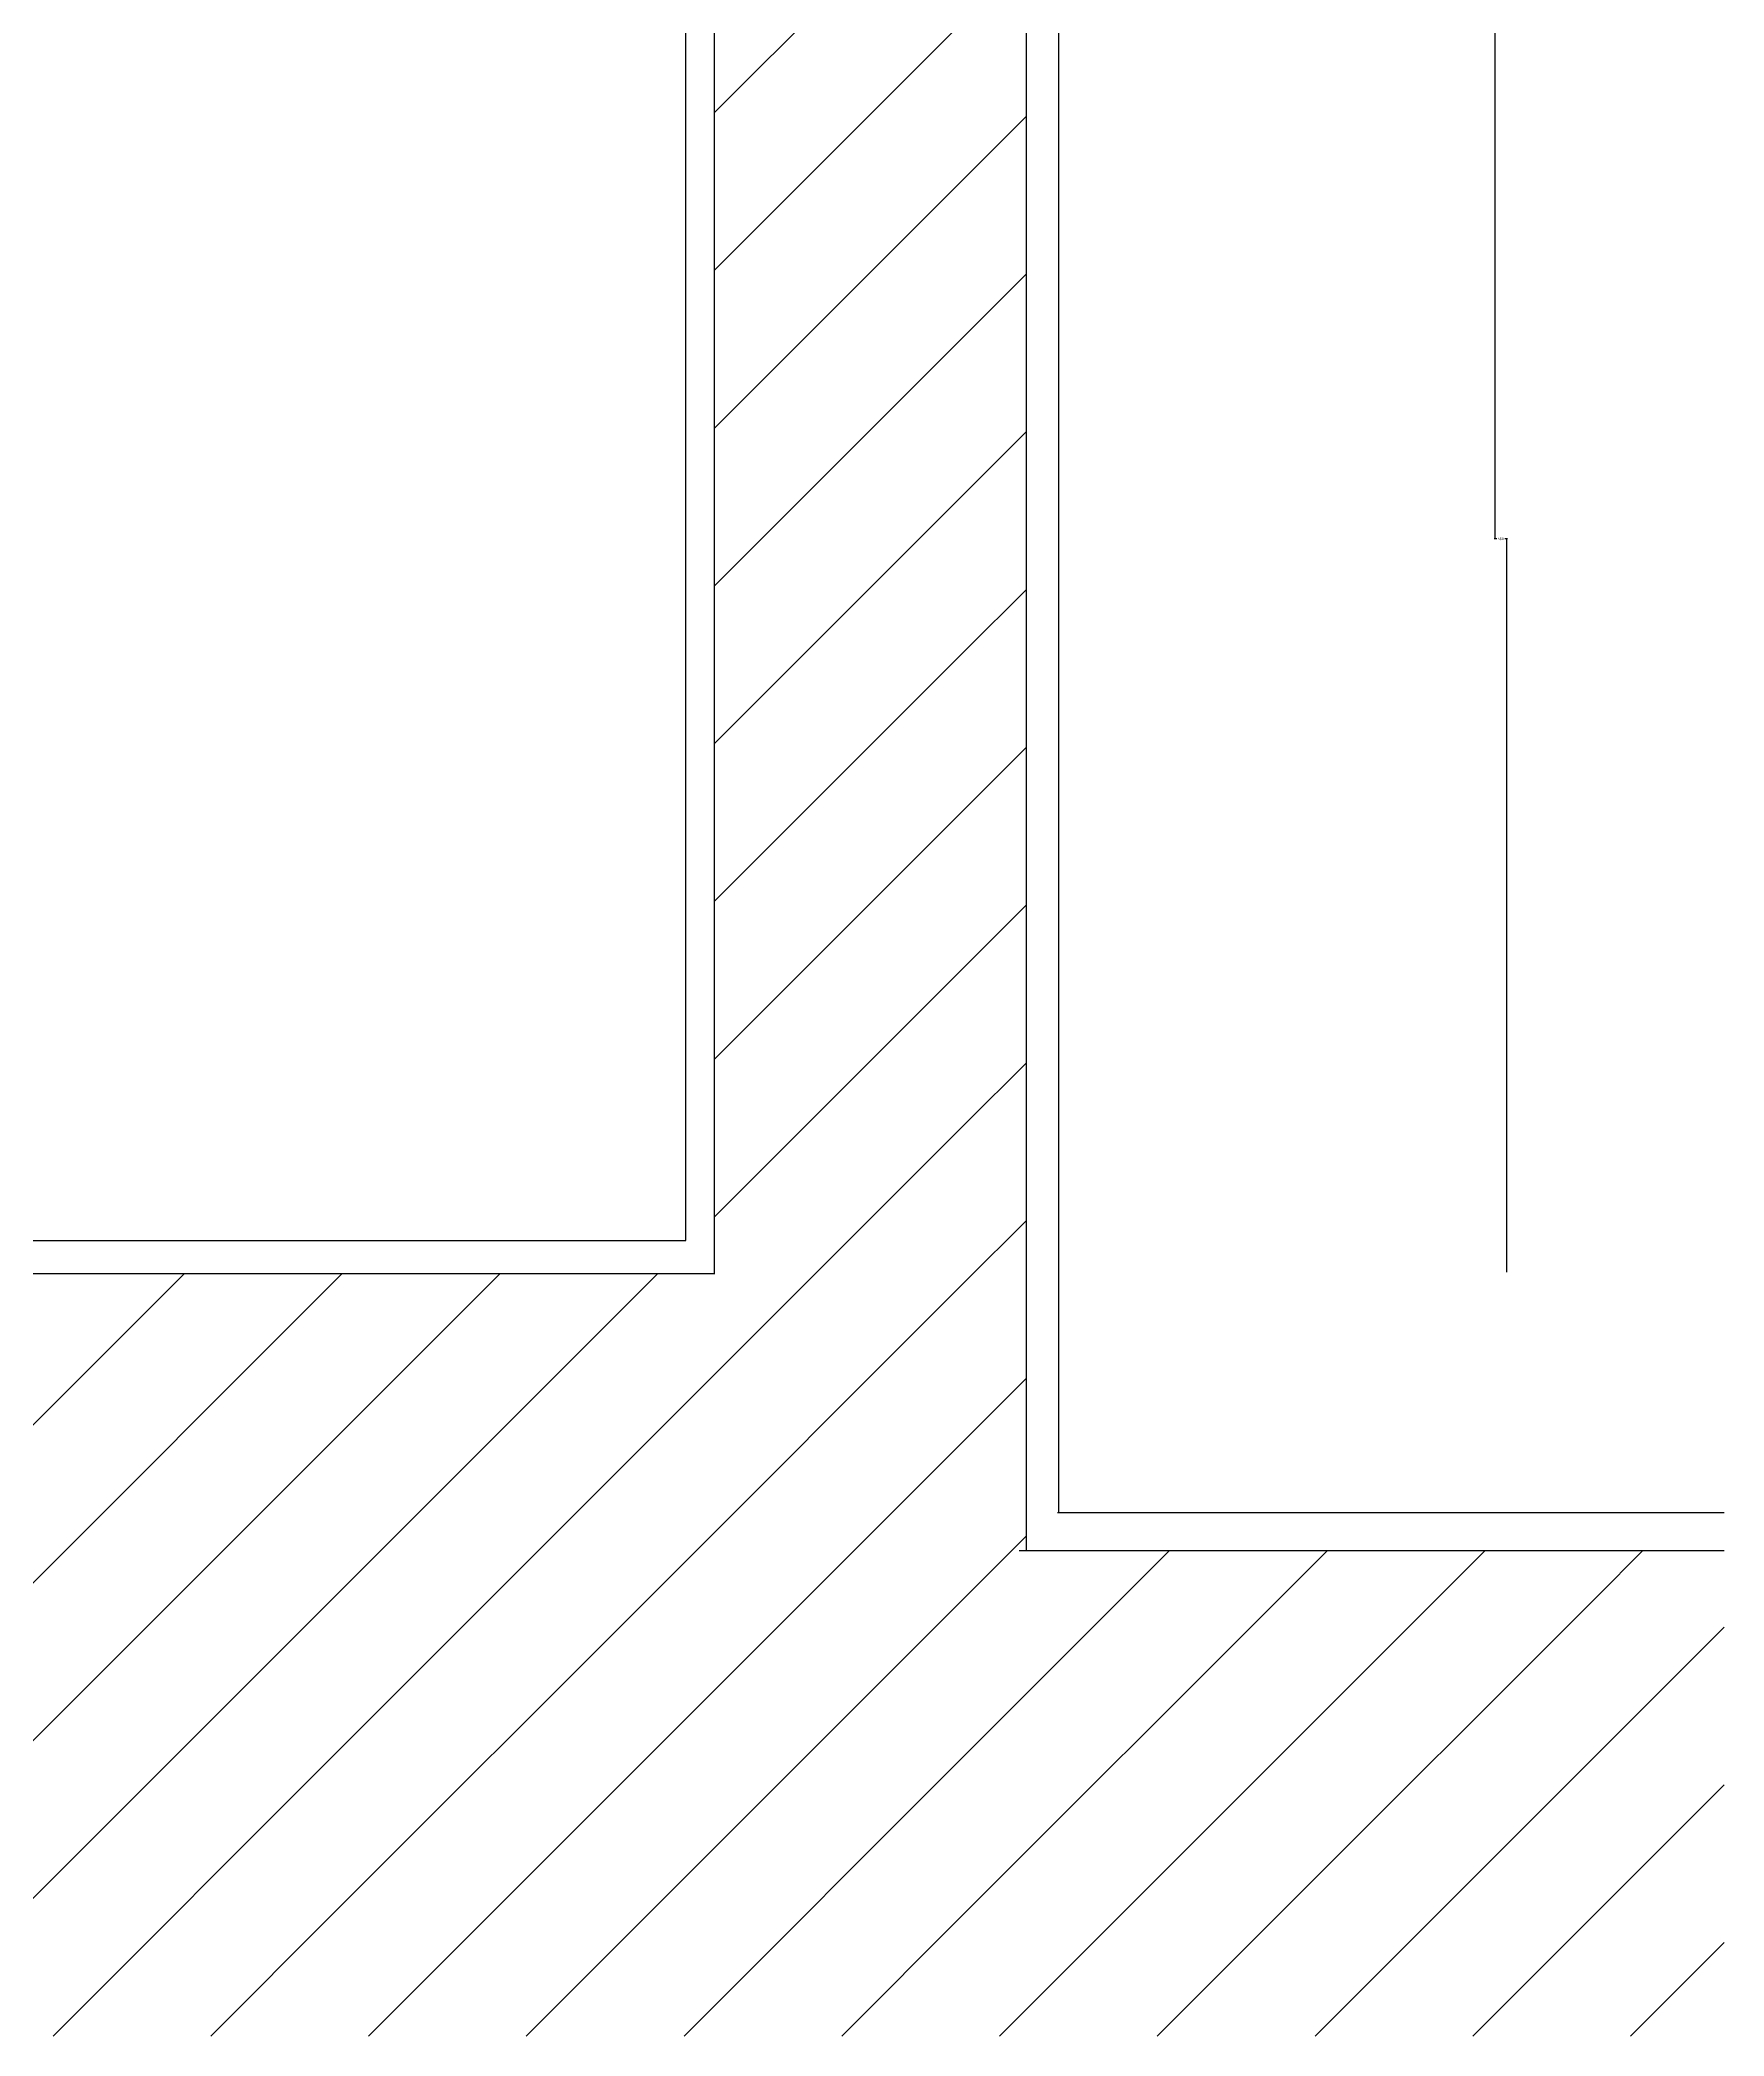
# Model space of a CAD drawing. Header units: metres. Extents: x 6930 to 10272, y 19098 to 20968.
# Drawn here: x 7568 to 8208, y 19510 to 20269 of the extents above; entities that cross this region are included whole.
import ezdxf

# ---------------------------------------------------------------- set-up
doc = ezdxf.new("R2010")
doc.units = ezdxf.units.M
doc.layers.add('PUB_DIM', color=3, linetype='Continuous')
doc.dimstyles.get("Standard").update_dxf_attribs({"dimtxt": 2.5, "dimasz": 2.5, "dimexe": 1.25, "dimexo": 0.625, "dimtad": 1, "dimcen": 2.5, "dimazin": 3, "dimtfac": 1, "dimtmove": 0, "dimatfit": 3})

# ---------------------------------------------------------------- blocks, each defined once
blk = doc.blocks.new('*D7')
for p, q in [((8120.84, 20358.58), (8120.84, 20079.67)), ((8121.645, 20079.67), (8120.59, 20079.67)), ((8125.7, 20079.67), (8124.645, 20079.67)), ((8125.45, 19800.76), (8125.45, 20079.67))]:
    blk.add_line(p, q)
at = {"layer": 'Defpoints'}
for p in [(8120.84, 20358.58), (8125.45, 20079.67), (8125.45, 19800.76)]:
    blk.add_point(p, dxfattribs=at)
at = {"layer": 'PUB_DIM', "insert": (8123.145, 20079.67), "char_height": 1, "attachment_point": 5}
blk.add_mtext('560', dxfattribs=at)

msp = doc.modelspace()

# ---------------------------------------------------------------- linework, layer by layer
for p, q in [((7954.98, 20617.91), (7954.98, 19709.38)), ((7813.25, 19812.84), (7813.25, 20350.67)), ((7824.12, 20241.8), (7919.76, 20337.44)), ((7824.12, 20181.8), (7919.76, 20277.44)), ((7859.76, 20157.44), (7942.62, 20240.31)), ((7919.76, 20157.44), (7942.62, 20180.31)), ((7824.12, 20121.8), (7859.76, 20157.44)), ((7824.12, 20061.8), (7919.76, 20157.44)), ((7859.76, 20157.44), (7859.76, 20157.44)), ((7919.76, 20157.44), (7919.76, 20157.44)), ((7919.76, 20097.44), (7942.62, 20120.31)), ((7824.12, 20001.8), (7919.76, 20097.44)), ((7919.76, 20097.44), (7919.76, 20097.44)), ((7919.76, 20037.44), (7942.62, 20060.31)), ((7824.12, 19941.8), (7919.76, 20037.44)), ((7919.76, 20037.44), (7919.76, 20037.44)), ((7859.76, 19917.44), (7942.62, 20000.31)), ((7919.76, 19917.44), (7942.62, 19940.31)), ((7824.12, 19881.8), (7859.76, 19917.44)), ((7824.12, 19821.8), (7919.76, 19917.44)), ((7859.76, 19917.44), (7859.76, 19917.44)), ((7919.76, 19917.44), (7919.76, 19917.44)), ((7919.76, 19857.44), (7942.62, 19880.31)), ((7799.76, 19737.44), (7919.76, 19857.44)), ((7919.76, 19857.44), (7919.76, 19857.44)), ((7919.76, 19797.44), (7942.62, 19820.31)), ((7464.66, 19812.84), (7813.25, 19812.84)), ((7559.76, 19737.44), (7622.55, 19800.24)), ((7559.76, 19677.44), (7679.76, 19797.44)), ((7619.76, 19677.44), (7739.76, 19797.44)), ((7679.76, 19797.44), (7682.55, 19800.24)), ((7679.76, 19677.44), (7799.76, 19797.44)), ((7679.76, 19797.44), (7679.76, 19797.44)), ((7739.76, 19797.44), (7742.55, 19800.24)), ((7739.76, 19797.44), (7739.76, 19797.44)), ((7799.76, 19797.44), (7802.55, 19800.24)), ((7799.76, 19677.44), (7919.76, 19797.44)), ((7799.76, 19797.44), (7799.76, 19797.44)), ((7919.76, 19797.44), (7919.76, 19797.44)), ((7859.76, 19677.44), (7942.62, 19760.31)), ((7679.76, 19617.44), (7799.76, 19737.44)), ((7799.76, 19737.44), (7799.76, 19737.44)), ((7954.52, 19709.38), (8208.09, 19709.38)), ((7919.76, 19677.44), (7942.62, 19700.31)), ((7919.76, 19617.44), (7997.21, 19694.9)), ((8039.76, 19677.44), (8057.21, 19694.9)), ((8099.76, 19677.44), (8117.21, 19694.9)), ((8159.76, 19677.44), (8177.21, 19694.9)), ((7499.76, 19557.44), (7619.76, 19677.44)), ((7559.76, 19557.44), (7679.76, 19677.44)), ((7619.76, 19677.44), (7619.76, 19677.44)), ((7679.76, 19557.44), (7799.76, 19677.44)), ((7679.76, 19677.44), (7679.76, 19677.44)), ((7739.76, 19557.44), (7859.76, 19677.44)), ((7799.76, 19557.44), (7919.76, 19677.44)), ((7799.76, 19677.44), (7799.76, 19677.44)), ((7859.76, 19677.44), (7859.76, 19677.44)), ((7919.76, 19557.44), (8039.76, 19677.44)), ((7919.76, 19677.44), (7919.76, 19677.44)), ((7979.76, 19557.44), (8099.76, 19677.44)), ((8039.76, 19557.44), (8159.76, 19677.44)), ((8039.76, 19677.44), (8039.76, 19677.44)), ((8099.76, 19677.44), (8099.76, 19677.44)), ((8159.76, 19677.44), (8159.76, 19677.44)), ((8159.76, 19617.44), (8208.09, 19665.77)), ((7572.53, 19510.21), (7679.76, 19617.44)), ((7679.76, 19617.44), (7679.76, 19617.44)), ((7812.53, 19510.21), (7919.76, 19617.44)), ((7919.76, 19617.44), (7919.76, 19617.44)), ((8052.53, 19510.21), (8159.76, 19617.44)), ((8159.76, 19617.44), (8159.76, 19617.44)), ((8159.76, 19557.44), (8208.09, 19605.77)), ((7632.53, 19510.21), (7679.76, 19557.44)), ((7679.76, 19557.44), (7679.76, 19557.44)), ((7692.53, 19510.21), (7739.76, 19557.44)), ((7739.76, 19557.44), (7739.76, 19557.44)), ((7752.53, 19510.21), (7799.76, 19557.44)), ((7799.76, 19557.44), (7799.76, 19557.44)), ((7872.53, 19510.21), (7919.76, 19557.44)), ((7919.76, 19557.44), (7919.76, 19557.44)), ((7932.53, 19510.21), (7979.76, 19557.44)), ((7979.76, 19557.44), (7979.76, 19557.44)), ((7992.53, 19510.21), (8039.76, 19557.44)), ((8039.76, 19557.44), (8039.76, 19557.44)), ((8112.53, 19510.21), (8159.76, 19557.44)), ((8159.76, 19557.44), (8159.76, 19557.44)), ((8172.53, 19510.21), (8208.09, 19545.77))]:
    msp.add_line(p, q)
for points in [[(7942.62, 20364.83), (7942.62, 19694.9)], [(7824.12, 19800.24), (7824.12, 20361.8)], [(7454.72, 19800.24), (7824.26, 19800.24)], [(7940.03, 19694.9), (8208.09, 19694.9)]]:
    msp.add_lwpolyline(points)

# ---------------------------------------------------------------- dimensions: what is measured, and where the dimension line sits
at = {"layer": 'PUB_DIM'}
dim = msp.add_linear_dim(base=(8125.45, 20079.67), p1=(8125.45, 19800.76), p2=(8120.84, 20358.58), text='560', dimstyle='Standard', dxfattribs=at)
dim.commit()
dim.dimension.update_dxf_attribs({"geometry": '*D7', "text_midpoint": (8123.145, 20079.67)})

doc.saveas('drawing.dxf')
